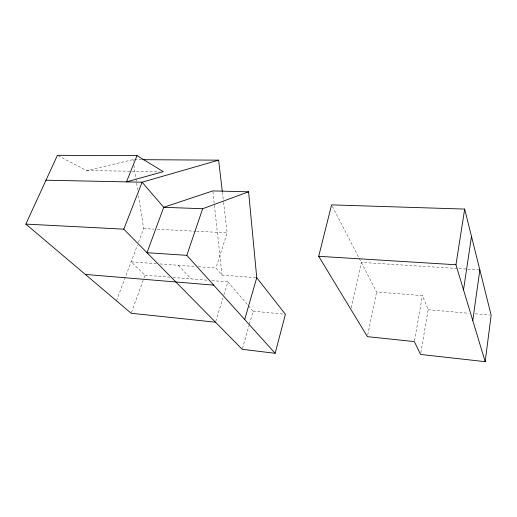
<?xml version="1.0" encoding="UTF-8"?>
<svg xmlns="http://www.w3.org/2000/svg" width="517" height="517" viewBox="0 0 517 517"><rect width="100%" height="100%" fill="white"/><g stroke="black" fill="none" stroke-linecap="round" stroke-linejoin="round"><path stroke-width="0.39" stroke-dasharray="2.58 1.94" d="M420.825 352.865L428.166 309.722L422.428 295.64L376.602 291.989L332.321 206.302M414.498 340.806L422.428 295.64M367.71 335.087L376.602 291.989M351.256 307.893L361.299 262.384L467.038 269.111M242.454 348.555L249.181 324.889M249.401 324.127L253.091 311.15L248.367 305.663M215.751 321.451L222.989 297.857M223.919 294.813L227.887 281.875L211.11 280.518M255.96 277.661L222.026 275.057L215.964 268.019L227.144 232.818L223.59 202.477M131.46 312.507L143.668 278.922M143.939 278.172L145.025 275.186L131.118 261.848L156.709 263.709M116.467 300.797L137.38 245.22M138.517 242.195L143.636 228.585L138.265 193.707M58.124 155.707L86.656 170.591L133.024 159.624L141.91 159.682M86.656 170.591L159.236 171.592M143.636 228.585L154.072 229.115M157.284 229.277L195.827 231.235M196.634 231.273L227.144 232.818M467.833 269.157L479.854 269.926M159.902 263.941L195.129 266.501M198.334 266.733L215.964 268.019M145.025 275.186L169.673 277.177M172.852 277.429L207.117 280.195M428.166 309.722L468.829 313.257M475.207 313.813L489.554 315.066M253.091 311.15L284.621 314.213M178.294 265.279L191.135 278.909M227.887 281.875L247.843 305.056M133.024 159.624L133.27 161.214M133.877 165.175L135.829 177.854M135.952 178.649L137.658 189.745M222.375 192.098L223.499 201.682M212.914 191.71L214.309 204.493M214.4 205.294L222.026 275.057"/><path stroke-width="0.78" d="M485.179 361.667L491.15 315.202L464.673 209.081L331.584 204.881L318.705 256.303L367.387 336.651L414.356 341.595L420.554 354.436L485.179 361.667L455.949 264.756L464.673 209.081M472.764 320.514L479.854 269.926M463.523 289.869L471.491 236.411M275.154 353.298L285.403 314.291L256.749 277.726L248.593 191.813L212.823 190.909L163.708 207.304L147.009 252.71L186.818 255.34L275.154 353.298L242.234 349.318L123.796 229.16L25.85 224.094L57.413 155.333L137.024 155.623L163.269 171.644L126.497 181.874L137.024 155.623M244.696 319.525L256.749 277.726M186.818 255.34L202.67 208.726L248.593 191.813M123.796 229.16L142.104 182.204L218.633 160.16L222.278 191.296M142.718 159.688L218.633 160.16M45.994 180.207L142.104 182.204L163.708 207.304L202.67 208.726M318.705 256.303L455.949 264.756M85.305 274.424L213.676 285.125M215.518 322.207L131.189 313.257L25.85 224.094"/></g></svg>
